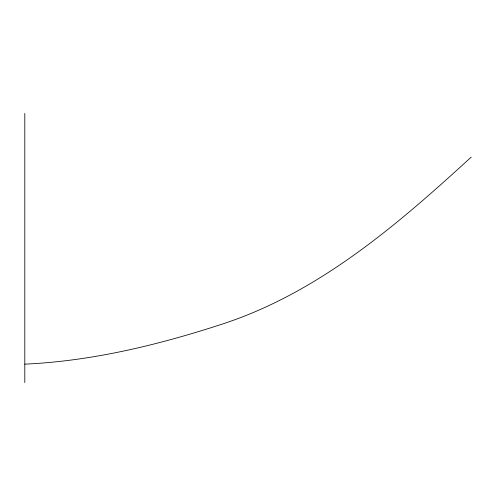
<?xml version="1.0" encoding="UTF-8"?>
<svg xmlns="http://www.w3.org/2000/svg" width="496" height="496" viewBox="0 0 496 496"><rect width="100%" height="100%" fill="white"/><g stroke="black" fill="none" stroke-linecap="round" stroke-linejoin="round"><path stroke-width="0.74" d="M471.2 157.12C397.519 224.601 318.984 292.466 222.363 324.062C158.466 344.918 92.163 361.082 24.8 364.145M24.8 113.423L24.8 382.577"/></g></svg>
